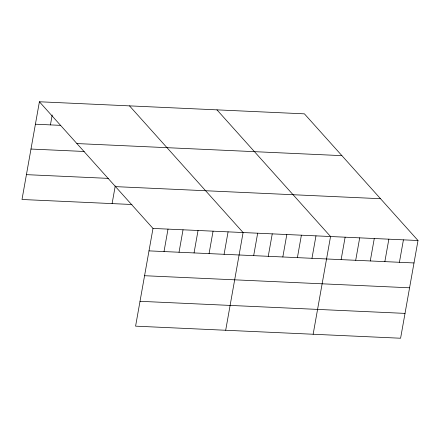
<?xml version="1.0" encoding="UTF-8"?>
<svg xmlns="http://www.w3.org/2000/svg" width="440" height="440" viewBox="0 0 440 440"><rect width="100%" height="100%" fill="white"/><g stroke="black" fill="none" stroke-linecap="round" stroke-linejoin="round"><path stroke-width="0.66" d="M39.408 101.767L152.994 228.431L135.586 326.156L400.593 338.234L418 240.51L304.414 113.845L39.408 101.767L22 199.49L131.978 204.507M50.43 124.894L52.19 114.994M112.101 203.599L115.247 185.944M164.016 251.554L168.009 229.114M179.031 252.241L183.029 229.801M194.046 252.923L198.044 230.483M209.066 253.611L213.059 231.171M224.081 254.293L228.08 231.853M225.687 330.264L243.095 232.535L129.508 105.875M253.671 255.64L257.67 233.2M268.252 256.305L272.245 233.865M282.827 256.971L286.82 234.531M297.402 257.631L301.395 235.191M311.977 258.297L315.975 235.857M313.143 334.246L330.55 236.522L216.964 109.857M341.127 259.628L345.125 237.188M355.702 260.288L359.7 237.848M370.277 260.953L374.275 238.513M384.852 261.619L388.85 239.179M399.427 262.284L403.425 239.844M35.409 124.207L60.665 125.356M76.89 143.566L341.897 155.645M30.987 149.05L84.227 151.476M26.428 174.647L108.339 178.382M115.511 186.632L380.518 198.71M152.994 228.431L418 240.51M148.995 250.872L414.002 262.95M144.573 275.715L409.58 287.793M140.013 301.312L405.02 313.39"/></g></svg>
